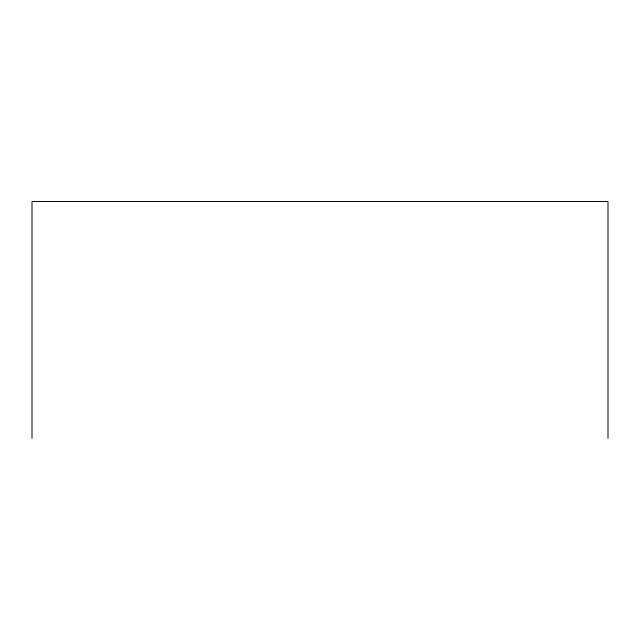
<?xml version="1.0" encoding="UTF-8"?>
<svg xmlns="http://www.w3.org/2000/svg" width="640" height="640" viewBox="0 0 640 640"><rect width="100%" height="100%" fill="white"/><g stroke="black" fill="none" stroke-linecap="round" stroke-linejoin="round"><path stroke-width="0.96" d="M608 438.488L608 201.512L32 201.512L32 438.488"/></g></svg>
